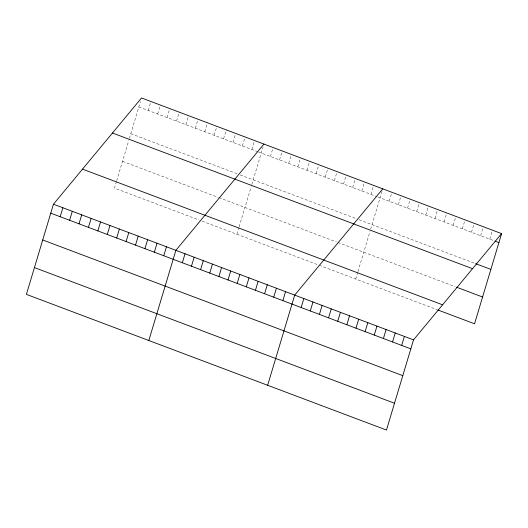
<?xml version="1.0" encoding="UTF-8"?>
<svg xmlns="http://www.w3.org/2000/svg" width="528" height="528" viewBox="0 0 528 528"><rect width="100%" height="100%" fill="white"/><g stroke="black" fill="none" stroke-linecap="round" stroke-linejoin="round"><path stroke-width="0.4" stroke-dasharray="2.64 1.98" d="M116.483 181.427L114.477 188.126L199.234 220.064M116.708 180.682L128.726 140.626M129.419 138.323L140.408 101.686M148.256 110.471L150.949 101.495M157.674 114.022L160.367 105.046M167.092 117.566L169.785 108.596M176.51 121.117L179.203 112.141M185.922 124.667L188.615 115.691M195.34 128.212L198.033 119.236M204.758 131.762L207.451 122.786M214.177 135.307L216.869 126.337M223.595 138.857L226.288 129.881M233.013 142.408L235.706 133.432M242.431 145.952L245.117 136.983M251.843 149.503L254.536 140.527M236.9 234.254L238.907 227.555M239.131 226.809L251.15 186.754M251.843 184.45L263.056 147.068M270.402 156.493L273.095 147.523M279.543 159.938L282.236 150.962M288.684 163.383L291.377 154.407M297.825 166.828L300.518 157.852M306.966 170.273L309.659 161.297M316.1 173.712L318.793 164.743M325.241 177.157L327.934 168.188M334.382 180.602L337.075 171.626M343.523 184.048L346.216 175.072M352.664 187.493L355.357 178.517M361.805 190.931L364.498 181.962M370.946 194.377L373.639 185.407M355.72 279.028L357.733 272.329M357.958 271.583L369.976 231.521M370.663 229.225L382.556 189.598M389.228 201.267L391.915 192.291M398.363 204.712L401.056 195.736M407.504 208.157L410.197 199.181M416.645 211.596L419.338 202.627M425.786 215.041L428.479 206.065M434.927 218.486L437.62 209.51M444.068 221.932L446.761 212.956M453.209 225.377L455.902 216.401M462.35 228.815L465.036 219.846M471.484 232.261L474.177 223.285M480.625 235.706L483.318 226.73M489.766 239.151L492.459 230.175M138.838 106.92L257.638 151.688M258.364 151.958L377.038 196.673M377.797 196.964L494.34 240.874M130.799 133.723L237.283 173.844M240.181 174.933L356.05 218.592M359.099 219.74L474.87 263.366M122.516 161.33L218.137 197.36M218.863 197.63L336.343 241.897M337.867 242.471L455.162 286.671M202.132 221.153L318.397 264.964M319.163 265.254L437.224 309.738"/><path stroke-width="0.79" d="M53.453 204.204L26.4 294.38L386.47 430.049L413.523 339.874L501.6 233.62L141.53 97.951L53.453 204.204L413.523 339.874M60.179 216.724L62.872 207.748M69.597 220.275L72.29 211.299M79.015 223.819L81.708 214.85M88.433 227.37L91.126 218.394M97.852 230.914L100.538 221.945M107.263 234.465L109.956 225.489M116.681 238.016L119.374 229.04M126.1 241.56L128.792 232.591M135.518 245.111L138.211 236.135M144.936 248.662L147.629 239.686M154.354 252.206L157.047 243.23M163.766 255.757L166.459 246.781M148.823 340.507L175.877 250.331L263.954 144.078M182.325 262.746L185.018 253.777M191.466 266.191L194.159 257.215M200.607 269.636L203.3 260.66M209.748 273.082L212.441 264.106M218.889 276.527L221.582 267.551M228.03 279.965L230.716 270.996M237.164 283.411L239.857 274.435M246.305 286.856L248.998 277.88M255.446 290.301L258.139 281.325M264.587 293.746L267.28 284.77M273.728 297.185L276.421 288.215M282.869 300.63L285.562 291.654M267.643 385.282L294.703 295.099L382.78 188.846M301.151 307.52L303.844 298.544M310.286 310.966L312.979 301.99M319.427 314.404L322.12 305.435M328.568 317.849L331.261 308.88M337.709 321.295L340.402 312.319M346.85 324.74L349.543 315.764M355.991 328.185L358.684 319.209M365.132 331.624L367.825 322.654M374.273 335.069L376.966 326.099M383.414 338.514L386.1 329.538M392.548 341.959L395.241 332.983M401.689 345.404L404.382 336.428M501.6 233.62L474.547 323.796L437.983 310.022M495.099 241.157L498.907 242.596M475.636 263.65L490.868 269.392M112.464 133.01L472.534 268.686M456.687 287.245L482.585 297M82.52 169.138L442.589 304.808M50.761 213.173L410.83 348.85M42.722 239.976L402.791 375.646M34.439 267.584L394.508 403.253"/></g></svg>
